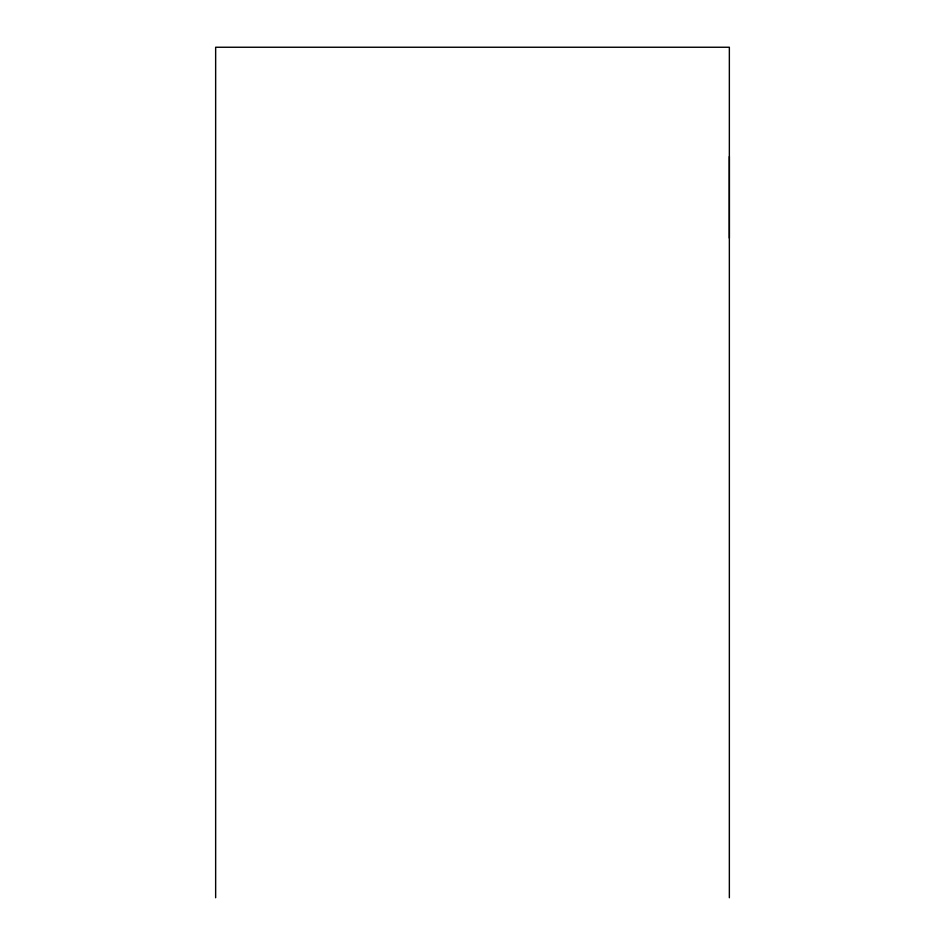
<?xml version="1.0" encoding="UTF-8"?>
<svg xmlns="http://www.w3.org/2000/svg" width="945" height="945" viewBox="0 0 945 945"><rect width="100%" height="100%" fill="white"/><g stroke="black" fill="none" stroke-linecap="round" stroke-linejoin="round"><path stroke-width="1.42" d="M729.351 238.093L729.351 156.563M729.351 897.75L729.351 47.25L215.649 47.25L215.649 897.75"/></g></svg>
